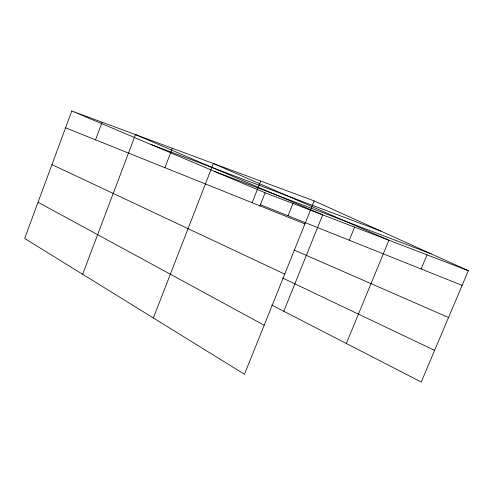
<?xml version="1.0" encoding="UTF-8"?>
<svg xmlns="http://www.w3.org/2000/svg" width="493" height="493" viewBox="0 0 493 493"><rect width="100%" height="100%" fill="white"/><g stroke="black" fill="none" stroke-linecap="round" stroke-linejoin="round"><path stroke-width="0.74" d="M71.793 110.974L24.65 238.452L244.473 374.261L314.158 200.897L71.793 110.974L265.105 192.8L468.35 270.694L421.213 382.026L271.723 305.075M95.531 139.839L102.113 122.221M82.645 274.281L135.476 134.601L322.699 214.874L283.783 311.286M164.927 167.7L172.365 148.288M153.354 317.967L213.37 163.497L388.909 240.251L346.32 343.473M252.139 202.715L260.692 181.054M259.829 206.111L265.105 192.8M288.023 215.755L292.934 203.467M349.254 240.239L354.609 227.107M421.139 268.981L427.037 254.863M150.759 144.4L381.052 231.174M214.849 171.533L431.27 253.907M260.39 204.706L462.132 285.373M65.569 127.81L304.908 223.902M293.883 249.933L448.525 317.517M314.158 200.897L468.35 270.694M51.95 164.637L284.726 274.114M282.6 278.003L434.616 350.375M38.035 202.253L264.18 325.232"/></g></svg>
